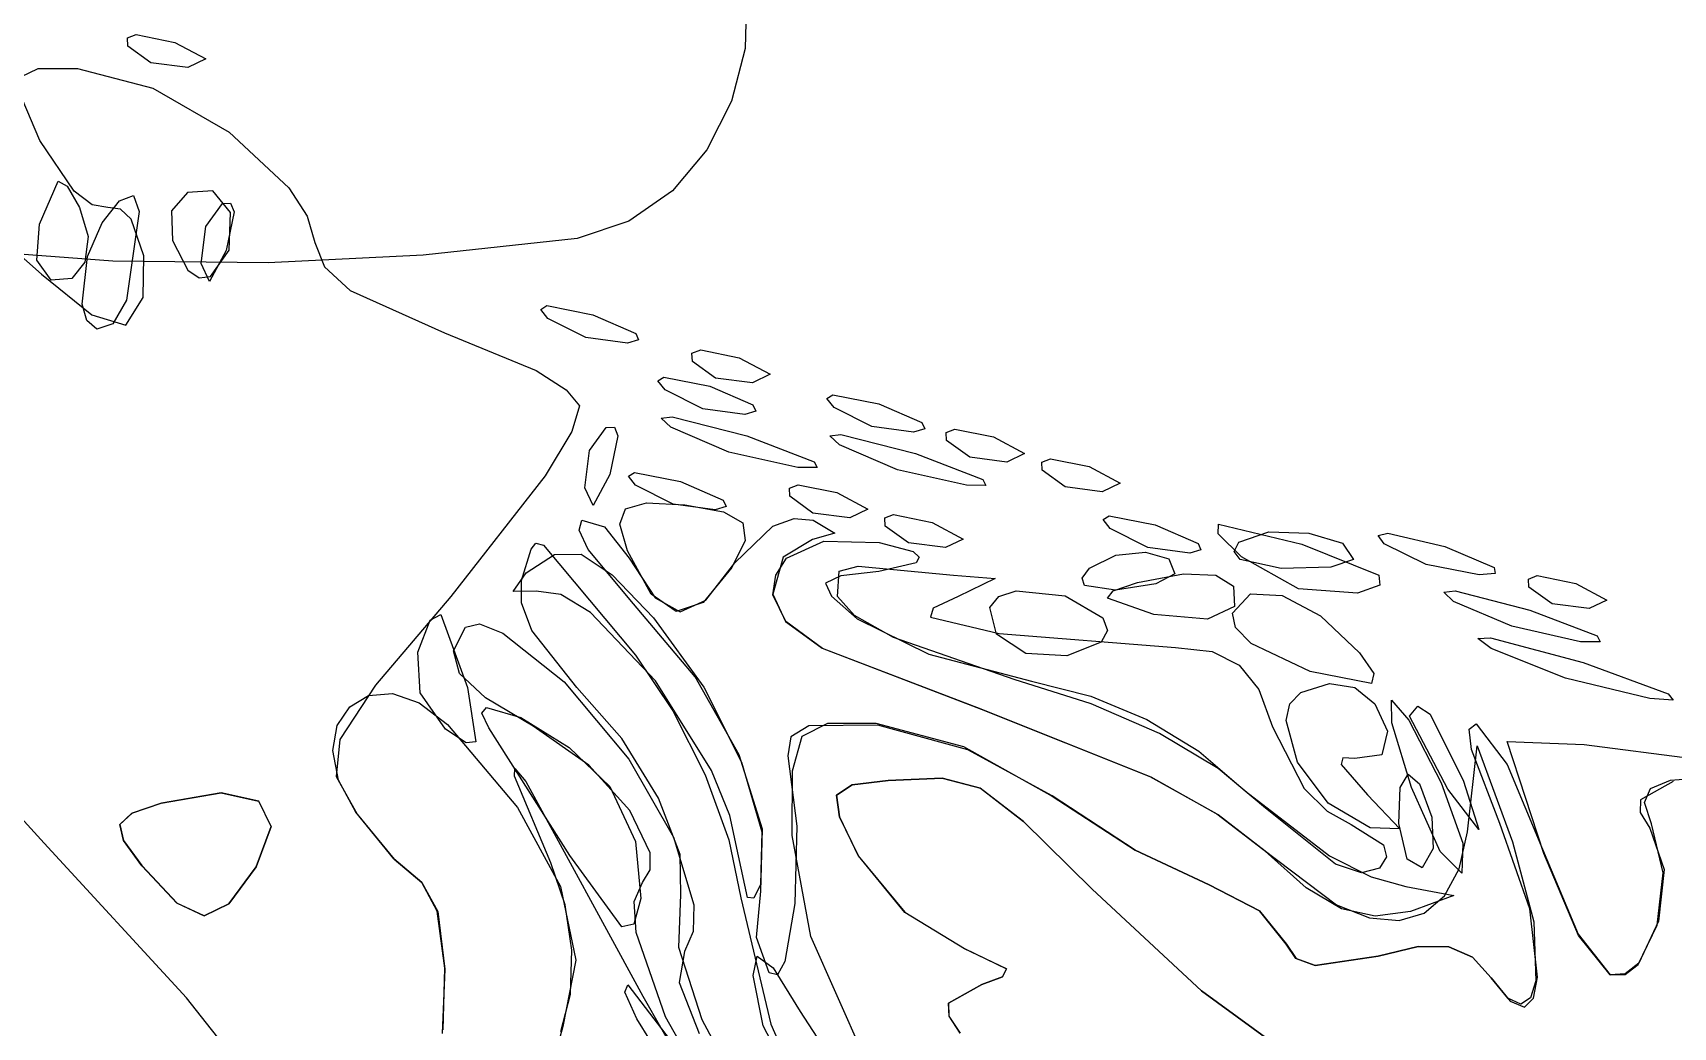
# Model space of a CAD drawing. Extents: x -886 to 651, y -59 to 942.
# Drawn here: x -217.78 to -187.43, y 151.87 to 170.28 of the extents above; entities that cross this region are included whole.
import ezdxf

# ---------------------------------------------------------------- set-up
doc = ezdxf.new("R2010")
doc.units = 0

msp = doc.modelspace()

# ---------------------------------------------------------------- linework, layer by layer
at = {"layer": 'IMAGES'}
for p, q in [((-204.568547, 170.993362), (-204.600863, 169.990769)), ((-204.600863, 169.990769), (-204.85205, 169.013551)), ((-204.85205, 169.013551), (-205.305088, 168.117477)), ((-205.305088, 168.117477), (-205.942958, 167.358312)), ((-205.942958, 167.358312), (-206.748642, 166.791824)), ((-206.748642, 166.791824), (-207.70512, 166.47378)), ((-207.705, 166.474), (-210.554541, 166.167121)), ((-207.70512, 166.47378), (-207.705, 166.474)), ((-216.295624, 166.054413), (-219.158549, 166.266996)), ((-213.422852, 166.02419), (-216.295624, 166.054413)), ((-210.554541, 166.167121), (-213.422852, 166.02419))]:
    msp.add_line(p, q, dxfattribs=at)
at = {"layer": 'Layer 1'}
for p, q in [((-216.028155, 170.186543), (-215.866794, 170.249301)), ((-216.02099, 170.03691), (-216.028155, 170.186543)), ((-215.593059, 169.727716), (-216.02099, 170.03691)), ((-215.866794, 170.249301), (-215.15249, 170.10521)), ((-215.15249, 170.10521), (-214.578477, 169.796966)), ((-214.90781, 169.63903), (-215.593059, 169.727716)), ((-214.578477, 169.796966), (-214.90781, 169.63897)), ((-218.003602, 169.467349), (-217.681169, 169.620467)), ((-217.681169, 169.620467), (-216.9543, 169.61935)), ((-216.9543, 169.61935), (-215.558755, 169.25585)), ((-214.90781, 169.63897), (-214.90781, 169.63903)), ((-215.558755, 169.25585), (-214.147274, 168.441101)), ((-217.65015, 168.28664), (-217.975347, 169.057054)), ((-217.014209, 167.347716), (-217.65015, 168.28664)), ((-214.147274, 168.441101), (-213.04107, 167.410535)), ((-217.65514, 166.74047), (-217.308475, 167.537088)), ((-217.308475, 167.537088), (-217.144334, 167.441792)), ((-217.144334, 167.441792), (-216.91399, 167.04738)), ((-216.680652, 167.098085), (-217.014209, 167.347716)), ((-216.177796, 167.170589), (-215.918702, 167.267393)), ((-215.918702, 167.267393), (-215.81256, 166.97251)), ((-214.916614, 167.323002), (-215.2113, 166.98589)), ((-214.45041, 167.35614), (-214.916614, 167.323002)), ((-214.118875, 166.957201), (-214.45041, 167.35614)), ((-213.04107, 167.410535), (-212.702828, 166.887892)), ((-216.91399, 167.04738), (-216.91392, 167.04761)), ((-216.91392, 167.04761), (-216.754252, 166.508534)), ((-216.39176, 167.04915), (-216.680652, 167.098085)), ((-216.492835, 166.766695), (-216.177796, 167.170589)), ((-216.154754, 167.020015), (-216.39176, 167.04915)), ((-215.959704, 166.831308), (-216.154754, 167.020015)), ((-215.81256, 166.97251), (-216.047733, 165.33463)), ((-215.81256, 166.97251), (-215.81256, 166.97251)), ((-215.2113, 166.98589), (-215.193629, 166.434221)), ((-215.2113, 166.98589), (-215.2113, 166.98589)), ((-214.577624, 166.695417), (-214.26843, 167.12335)), ((-214.26843, 167.12335), (-214.118797, 167.130509)), ((-214.056039, 166.969145), (-214.20013, 166.25484)), ((-214.14794, 166.25554), (-214.118875, 166.957201)), ((-214.118797, 167.130509), (-214.056039, 166.969145)), ((-217.705369, 166.072293), (-217.65514, 166.74047)), ((-216.76681, 166.14031), (-216.492835, 166.766695)), ((-215.723136, 166.15548), (-215.959704, 166.831308)), ((-214.66631, 166.01016), (-214.577624, 166.695417)), ((-212.702828, 166.887892), (-212.56136, 166.39958)), ((-218.495931, 166.590209), (-217.61877, 165.8151)), ((-216.754252, 166.508534), (-216.815035, 166.037871)), ((-215.193629, 166.434221), (-214.90883, 165.88529)), ((-212.56136, 166.39958), (-212.379148, 165.951274)), ((-217.4399, 165.70515), (-217.705369, 166.072293)), ((-216.815035, 166.037871), (-217.056756, 165.736463)), ((-216.868279, 165.260174), (-216.76681, 166.14031)), ((-215.737385, 165.38228), (-215.723136, 166.15548)), ((-214.20007, 166.25483), (-214.508314, 165.680826)), ((-214.489378, 165.768416), (-214.14794, 166.25554)), ((-214.20013, 166.25484), (-214.20007, 166.25483)), ((-217.61877, 165.8151), (-216.687547, 165.059404)), ((-217.056756, 165.736463), (-217.4399, 165.70515)), ((-214.90883, 165.88529), (-214.701834, 165.745281)), ((-214.701834, 165.745281), (-214.489378, 165.768416)), ((-214.508314, 165.680826), (-214.66631, 166.01016)), ((-212.379148, 165.951274), (-211.904525, 165.5135)), ((-211.904525, 165.5135), (-210.16361, 164.72915)), ((-216.776548, 164.954224), (-216.868279, 165.260174)), ((-216.047733, 165.33463), (-216.295857, 164.892939)), ((-216.05778, 164.87232), (-215.737385, 165.38228)), ((-208.37995, 165.162394), (-208.268391, 165.23114)), ((-208.24636, 164.99435), (-208.37995, 165.162394)), ((-208.268391, 165.23114), (-207.41845, 165.06185)), ((-216.59726, 164.79649), (-216.776548, 164.954224)), ((-216.687547, 165.059404), (-216.05778, 164.87232)), ((-216.295857, 164.892939), (-216.59726, 164.79649)), ((-207.549084, 164.642748), (-208.24636, 164.99435)), ((-207.41845, 165.06185), (-206.62286, 164.718249)), ((-210.16361, 164.72915), (-208.465786, 164.030771)), ((-206.77551, 164.53593), (-207.549084, 164.642748)), ((-206.570107, 164.598284), (-206.77551, 164.53589)), ((-206.77551, 164.53589), (-206.77551, 164.53593)), ((-206.62286, 164.718249), (-206.570107, 164.598284)), ((-205.582635, 164.349313), (-205.421274, 164.412071)), ((-205.57547, 164.19968), (-205.582635, 164.349313)), ((-205.421274, 164.412071), (-204.70697, 164.26798)), ((-204.70697, 164.26798), (-204.132957, 163.959736)), ((-208.465786, 164.030771), (-207.912529, 163.675167)), ((-206.211541, 163.840994), (-206.09996, 163.90974)), ((-206.09996, 163.90974), (-205.25006, 163.74045)), ((-205.147539, 163.890486), (-205.57547, 164.19968)), ((-204.132957, 163.959736), (-204.46229, 163.80174)), ((-207.912529, 163.675167), (-207.66566, 163.37455)), ((-206.07797, 163.67295), (-206.211541, 163.840994)), ((-205.380694, 163.321348), (-206.07797, 163.67295)), ((-205.25006, 163.74045), (-204.45447, 163.396852)), ((-204.46229, 163.8018), (-205.147539, 163.890486)), ((-204.46229, 163.80174), (-204.46229, 163.8018)), ((-207.66566, 163.37455), (-207.803391, 162.902465)), ((-204.60712, 163.21453), (-205.380694, 163.321348)), ((-204.45447, 163.396852), (-204.401717, 163.276888)), ((-203.08593, 163.512408), (-202.974371, 163.581154)), ((-202.95234, 163.34436), (-203.08593, 163.512408)), ((-202.974371, 163.581154), (-202.12443, 163.41186)), ((-202.255067, 162.992758), (-202.95234, 163.34436)), ((-202.12443, 163.41186), (-201.32884, 163.068263)), ((-206.155273, 163.149412), (-205.949122, 163.175768)), ((-205.97597, 162.9805), (-206.155273, 163.149412)), ((-205.949122, 163.175768), (-204.5656, 162.82166)), ((-204.401717, 163.276888), (-204.60712, 163.21449)), ((-204.60712, 163.21449), (-204.60712, 163.21453)), ((-201.32884, 163.068263), (-201.276087, 162.948298)), ((-207.803391, 162.902465), (-208.297347, 162.079981)), ((-207.477139, 162.546789), (-207.16795, 162.97472)), ((-207.16795, 162.97472), (-207.018313, 162.981885)), ((-206.955555, 162.820524), (-207.09965, 162.10622)), ((-207.018313, 162.981885), (-206.955555, 162.820524)), ((-204.898304, 162.519633), (-205.97597, 162.9805)), ((-204.5656, 162.82166), (-203.320451, 162.341919)), ((-203.033323, 162.820526), (-202.827173, 162.846881)), ((-202.85402, 162.65161), (-203.033323, 162.820526)), ((-202.827173, 162.846881), (-201.44365, 162.49277)), ((-201.48149, 162.88594), (-202.255067, 162.992758)), ((-201.276087, 162.948298), (-201.48149, 162.8859)), ((-201.48149, 162.8859), (-201.48149, 162.88594)), ((-200.878235, 162.883123), (-200.716872, 162.945881)), ((-200.87107, 162.73349), (-200.878235, 162.883123)), ((-200.443137, 162.424296), (-200.87107, 162.73349)), ((-200.716872, 162.945881), (-200.00256, 162.80179)), ((-200.00256, 162.80179), (-199.428556, 162.493555)), ((-207.56582, 161.86154), (-207.477139, 162.546789)), ((-203.62632, 162.23515), (-204.898304, 162.519633)), ((-201.776349, 162.190742), (-202.85402, 162.65161)), ((-201.44365, 162.49277), (-200.198501, 162.013029)), ((-199.75788, 162.33561), (-200.443137, 162.424296)), ((-199.428556, 162.493555), (-199.75789, 162.33556)), ((-199.110745, 162.332783), (-198.949384, 162.395541)), ((-198.949384, 162.395541), (-198.23508, 162.25145)), ((-207.09959, 162.10621), (-207.407825, 161.532206)), ((-207.09965, 162.10622), (-207.09959, 162.10621)), ((-206.75909, 162.075634), (-206.647531, 162.14438)), ((-206.647531, 162.14438), (-205.79759, 161.97509)), ((-203.62631, 162.23516), (-203.62632, 162.23515)), ((-203.264095, 162.232294), (-203.62631, 162.23516)), ((-203.320451, 162.341919), (-203.264095, 162.232294)), ((-200.50436, 161.90626), (-201.776349, 162.190742)), ((-199.75789, 162.33556), (-199.75788, 162.33561)), ((-199.10358, 162.18315), (-199.110745, 162.332783)), ((-198.675649, 161.873956), (-199.10358, 162.18315)), ((-198.23508, 162.25145), (-197.661067, 161.943206)), ((-208.297347, 162.079981), (-210.04202, 159.84684)), ((-207.407825, 161.532206), (-207.56582, 161.86154)), ((-206.6255, 161.90759), (-206.75909, 162.075634)), ((-205.928224, 161.555988), (-206.6255, 161.90759)), ((-205.79759, 161.97509), (-205.002, 161.631492)), ((-203.779495, 161.850773), (-203.618134, 161.913531)), ((-203.77233, 161.70114), (-203.779495, 161.850773)), ((-203.618134, 161.913531), (-202.90383, 161.76944)), ((-200.142145, 161.903404), (-200.50436, 161.90627)), ((-200.50436, 161.90627), (-200.50436, 161.90626)), ((-200.198501, 162.013029), (-200.142145, 161.903404)), ((-197.9904, 161.78527), (-198.675649, 161.873956)), ((-197.661067, 161.943206), (-197.9904, 161.78521)), ((-197.9904, 161.78521), (-197.9904, 161.78527)), ((-206.813879, 161.472334), (-206.4243, 161.58119)), ((-206.4243, 161.58119), (-205.71163, 161.54336)), ((-205.15465, 161.44917), (-205.928224, 161.555988)), ((-205.71163, 161.54336), (-204.99961, 161.416931)), ((-204.949247, 161.511528), (-205.15465, 161.44913)), ((-205.002, 161.631492), (-204.949247, 161.511528)), ((-203.344399, 161.391951), (-203.77233, 161.70114)), ((-202.90383, 161.76944), (-202.329817, 161.461196)), ((-207.670484, 161.072877), (-207.6232, 161.25949)), ((-207.6232, 161.25949), (-207.201651, 161.138587)), ((-206.918973, 161.185943), (-206.813879, 161.472334)), ((-206.77819, 160.69117), (-206.918973, 161.185943)), ((-205.15465, 161.44913), (-205.15465, 161.44917)), ((-204.99961, 161.416931), (-204.640379, 161.211816)), ((-204.640379, 161.211816), (-204.599724, 160.882264)), ((-204.084372, 161.1492), (-203.692722, 161.288287)), ((-203.692722, 161.288287), (-203.33819, 161.25987)), ((-202.65915, 161.30327), (-203.344399, 161.391951)), ((-203.33819, 161.25987), (-202.937027, 161.021099)), ((-202.329817, 161.461196), (-202.65915, 161.3032)), ((-202.65915, 161.3032), (-202.65915, 161.30327)), ((-202.013425, 161.300723), (-201.852064, 161.363481)), ((-202.00626, 161.15109), (-202.013425, 161.300723)), ((-201.852064, 161.363481), (-201.13776, 161.21939)), ((-201.13776, 161.21939), (-200.563747, 160.911146)), ((-197.97531, 161.27349), (-197.863751, 161.342237)), ((-197.84172, 161.10544), (-197.97531, 161.27349)), ((-197.863751, 161.342237), (-197.01381, 161.17294)), ((-197.01381, 161.17294), (-196.21822, 160.829339)), ((-195.848042, 161.009151), (-195.838808, 161.184902)), ((-195.838808, 161.184902), (-194.29548, 160.81555)), ((-207.50535, 160.719002), (-207.670484, 161.072877)), ((-207.201651, 161.138587), (-206.74642, 160.55492)), ((-204.599724, 160.882264), (-204.84343, 160.38252)), ((-204.78866, 160.47192), (-204.084372, 161.1492)), ((-203.35359, 160.9002), (-203.894659, 160.575247)), ((-203.832821, 160.553981), (-203.144, 160.87369)), ((-202.937027, 161.021099), (-203.35359, 160.90022)), ((-203.35359, 160.90022), (-203.35359, 160.9002)), ((-203.144, 160.87369), (-202.118493, 160.846339)), ((-201.578329, 160.841896), (-202.00626, 161.15109)), ((-200.563747, 160.911146), (-200.89308, 160.75315)), ((-197.144451, 160.753846), (-197.84172, 161.10544)), ((-195.41541, 160.57909), (-195.848042, 161.009151)), ((-195.46064, 160.85233), (-194.907879, 161.041625)), ((-194.907879, 161.041625), (-194.167117, 161.019907)), ((-194.167117, 161.019907), (-193.542805, 160.833576)), ((-192.883226, 160.979122), (-192.706725, 161.021192)), ((-192.77622, 160.82283), (-192.883226, 160.979122)), ((-192.706725, 161.021192), (-191.65089, 160.76963)), ((-208.73757, 160.14349), (-208.560707, 160.720265)), ((-208.64735, 160.28328), (-208.123606, 160.627228)), ((-208.560707, 160.720265), (-208.468532, 160.833049)), ((-208.468532, 160.833049), (-208.329092, 160.799446)), ((-208.329092, 160.799446), (-206.62715, 158.76138)), ((-208.123606, 160.627228), (-207.632038, 160.629663)), ((-207.632038, 160.629663), (-207.059998, 160.250703)), ((-206.66375, 159.71251), (-207.50535, 160.719002)), ((-206.337957, 159.889809), (-206.77819, 160.69117)), ((-203.894659, 160.575247), (-204.08415, 159.88788)), ((-202.118493, 160.846339), (-201.489516, 160.678759)), ((-200.89308, 160.75321), (-201.578329, 160.841896)), ((-201.489516, 160.678759), (-201.378504, 160.572613)), ((-201.378504, 160.572613), (-201.432356, 160.467685)), ((-200.89308, 160.75315), (-200.89308, 160.75321)), ((-198.22646, 160.37041), (-197.740073, 160.611157)), ((-197.740073, 160.611157), (-197.187917, 160.664988)), ((-197.187917, 160.664988), (-196.76106, 160.544844)), ((-196.37087, 160.64703), (-197.144451, 160.753846)), ((-196.165467, 160.709374), (-196.37087, 160.64698)), ((-196.37087, 160.64698), (-196.37087, 160.64703)), ((-196.21822, 160.829339), (-196.165467, 160.709374)), ((-195.55273, 160.680434), (-195.46064, 160.85233)), ((-195.436837, 160.530794), (-195.55273, 160.680434)), ((-194.360869, 159.98767), (-195.41541, 160.57909)), ((-194.29548, 160.81555), (-192.870975, 160.241729)), ((-193.542805, 160.833576), (-193.33939, 160.52903)), ((-191.998675, 160.440816), (-192.77622, 160.82283)), ((-191.65089, 160.76963), (-190.739709, 160.381335)), ((-208.892845, 159.937036), (-208.64735, 160.28328)), ((-206.74642, 160.55492), (-206.261489, 159.819802)), ((-204.84343, 160.38252), (-205.376391, 159.736411)), ((-205.324492, 159.780076), (-204.78866, 160.47192)), ((-204.84343, 160.38252), (-204.84343, 160.38252)), ((-204.028628, 160.243309), (-203.832821, 160.553981)), ((-202.89236, 159.84687), (-202.857409, 160.315721)), ((-202.857409, 160.315721), (-202.50709, 160.40607)), ((-202.12229, 160.30985), (-202.830698, 160.226537)), ((-202.50709, 160.40607), (-200.74546, 160.24066)), ((-201.432356, 160.467685), (-202.1223, 160.30985)), ((-202.1223, 160.30985), (-202.12229, 160.30985)), ((-198.364457, 160.188425), (-198.22646, 160.37041)), ((-197.33711, 160.10417), (-196.487061, 160.267305)), ((-196.65057, 160.26367), (-197.001746, 160.081038)), ((-196.76106, 160.544844), (-196.65057, 160.26367)), ((-196.65057, 160.26367), (-196.65057, 160.26367)), ((-196.487061, 160.267305), (-195.88681, 160.24391)), ((-194.68315, 160.36255), (-195.436837, 160.530794)), ((-193.763129, 160.387091), (-194.68315, 160.36255)), ((-193.33939, 160.52903), (-193.763129, 160.387091)), ((-193.33939, 160.52903), (-193.33939, 160.52903)), ((-191.018, 160.2509), (-191.998675, 160.440816)), ((-190.719782, 160.275373), (-191.01799, 160.25089)), ((-190.739709, 160.381335), (-190.719782, 160.275373)), ((-208.737168, 159.729667), (-208.73757, 160.14349)), ((-207.059998, 160.250703), (-206.29484, 159.45047)), ((-204.08425, 159.87575), (-204.028628, 160.243309)), ((-202.830698, 160.226537), (-203.113838, 160.09669)), ((-203.113838, 160.09669), (-203.002248, 159.853983)), ((-200.74546, 160.24066), (-199.97325, 160.177423)), ((-199.97325, 160.177423), (-200.65496, 159.84396)), ((-198.321779, 160.053415), (-198.364457, 160.188425)), ((-197.74491, 159.96664), (-198.321779, 160.053415)), ((-197.786492, 159.953093), (-197.33711, 160.10417)), ((-197.001746, 160.081038), (-197.74491, 159.96664)), ((-195.88681, 160.24391), (-195.563879, 160.04074)), ((-195.563879, 160.04074), (-195.54579, 159.66455)), ((-193.26582, 159.90913), (-194.360869, 159.98767)), ((-192.851877, 160.054871), (-193.26582, 159.90913)), ((-192.870975, 160.241729), (-192.851877, 160.054871)), ((-191.01799, 160.25089), (-191.018, 160.2509)), ((-190.103045, 160.170113), (-189.941684, 160.232871)), ((-190.09588, 160.02048), (-190.103045, 160.170113)), ((-189.667947, 159.711286), (-190.09588, 160.02048)), ((-189.941684, 160.232871), (-189.22738, 160.08878)), ((-189.22738, 160.08878), (-188.653367, 159.780545)), ((-210.04202, 159.84684), (-211.438968, 158.203462)), ((-208.46397, 159.9442), (-208.892845, 159.937036)), ((-208.54421, 159.218514), (-208.737168, 159.729667)), ((-208.008826, 159.886212), (-208.46397, 159.9442)), ((-207.458845, 159.550396), (-208.008826, 159.886212)), ((-205.525794, 158.357893), (-206.66375, 159.71251)), ((-205.872629, 159.571865), (-206.337957, 159.889809)), ((-206.261489, 159.819802), (-205.801474, 159.562112)), ((-205.376391, 159.736411), (-205.872629, 159.571865)), ((-205.801474, 159.562112), (-205.324492, 159.780076)), ((-203.848001, 159.381401), (-204.08425, 159.87575)), ((-204.08415, 159.88788), (-203.850557, 159.386647)), ((-203.002248, 159.853983), (-202.52647, 159.43209)), ((-202.575616, 159.497106), (-202.89236, 159.84687)), ((-200.65496, 159.84396), (-201.121352, 159.628349)), ((-200.06864, 159.64569), (-199.901851, 159.844341)), ((-199.901851, 159.844341), (-199.583284, 159.950299)), ((-199.583284, 159.950299), (-198.67387, 159.85647)), ((-198.67387, 159.85647), (-197.97899, 159.45029)), ((-197.893034, 159.817353), (-197.786492, 159.953093)), ((-197.03739, 159.51252), (-197.893034, 159.817353)), ((-195.54579, 159.66455), (-196.043494, 159.428849)), ((-195.58348, 159.53948), (-195.247227, 159.893771)), ((-195.54579, 159.66455), (-195.54579, 159.66455)), ((-195.247227, 159.893771), (-194.664579, 159.865209)), ((-194.664579, 159.865209), (-193.953041, 159.490415)), ((-193.26582, 159.90913), (-193.26582, 159.90913)), ((-191.668343, 159.92457), (-191.462192, 159.950922)), ((-191.48904, 159.75566), (-191.668343, 159.92457)), ((-190.411377, 159.294784), (-191.48904, 159.75566)), ((-191.462192, 159.950922), (-190.07867, 159.59681)), ((-188.98269, 159.6226), (-189.667947, 159.711286)), ((-188.653367, 159.780545), (-188.9827, 159.62255)), ((-210.65512, 158.81914), (-210.427872, 159.407523)), ((-210.427872, 159.407523), (-210.227401, 159.515012)), ((-210.227401, 159.515012), (-209.73309, 158.16385)), ((-206.256854, 158.284166), (-207.458845, 159.550396)), ((-206.29484, 159.45047), (-205.363939, 158.166598)), ((-206.29484, 159.45047), (-206.29484, 159.45047)), ((-203.850557, 159.386647), (-203.17344, 158.888632)), ((-203.165816, 158.885183), (-203.848001, 159.381401)), ((-201.853417, 159.090628), (-202.575616, 159.497106)), ((-202.52647, 159.43209), (-201.198485, 158.779683)), ((-201.121352, 159.628349), (-201.170877, 159.461279)), ((-201.170877, 159.461279), (-199.89857, 159.16424)), ((-199.949104, 159.152557), (-200.06864, 159.64569)), ((-197.97899, 159.45029), (-197.892653, 159.218137)), ((-196.043494, 159.428849), (-197.03739, 159.51252)), ((-195.526785, 159.271993), (-195.58348, 159.53948)), ((-193.953041, 159.490415), (-193.23012, 158.80601)), ((-190.07867, 159.59681), (-188.833521, 159.117072)), ((-188.9827, 159.62255), (-188.98269, 159.6226)), ((-209.99298, 158.843556), (-209.77051, 159.28105)), ((-209.77051, 159.28105), (-209.512631, 159.340484)), ((-209.512631, 159.340484), (-209.083194, 159.169575)), ((-209.083194, 159.169575), (-207.94875, 158.26949)), ((-207.71485, 158.16402), (-208.54421, 159.218514)), ((-199.6219, 158.30932), (-201.853417, 159.090628)), ((-199.40422, 158.79312), (-199.949104, 159.152557)), ((-199.89857, 159.16424), (-196.63652, 158.90227)), ((-197.892653, 159.218137), (-198.00945, 159.00391)), ((-195.236866, 158.978575), (-195.526785, 159.271993)), ((-191.042985, 159.067978), (-190.804697, 159.080397)), ((-190.79478, 158.88315), (-191.042985, 159.067978)), ((-190.804697, 159.080397), (-189.09212, 158.62225)), ((-189.13939, 159.0103), (-190.411377, 159.294784)), ((-188.833521, 159.117072), (-188.777165, 159.007448)), ((-210.609514, 158.061805), (-210.65512, 158.81914)), ((-209.880894, 158.423544), (-209.99298, 158.843556)), ((-206.62715, 158.76138), (-205.937584, 157.7333)), ((-206.62715, 158.76138), (-206.62715, 158.76138)), ((-203.17344, 158.888632), (-200.23281, 157.761)), ((-200.23367, 157.76083), (-203.165816, 158.885183)), ((-201.198485, 158.779683), (-199.30221, 158.2793)), ((-198.644795, 158.746047), (-199.40422, 158.79312)), ((-198.00945, 159.00391), (-198.644795, 158.746047)), ((-198.00945, 159.00391), (-198.00945, 159.00391)), ((-196.63652, 158.90227), (-195.957332, 158.828076)), ((-195.957332, 158.828076), (-195.455572, 158.578373)), ((-194.14611, 158.45589), (-195.236866, 158.978575)), ((-193.23012, 158.80601), (-192.963953, 158.419124)), ((-193.23012, 158.80601), (-193.23012, 158.80601)), ((-189.421311, 158.337611), (-190.79478, 158.88315)), ((-189.13938, 159.01031), (-189.13939, 159.0103)), ((-188.777165, 159.007448), (-189.13938, 159.01031)), ((-195.455572, 158.578373), (-195.095357, 158.123728)), ((-193.008559, 158.239199), (-194.14611, 158.45589)), ((-189.09212, 158.62225), (-187.51651, 158.045589)), ((-211.438968, 158.203462), (-212.101032, 157.199631)), ((-209.401576, 157.972907), (-209.880894, 158.423544)), ((-209.73309, 158.16385), (-209.582481, 157.154477)), ((-209.73309, 158.16385), (-209.73309, 158.16385)), ((-207.94875, 158.26949), (-206.752604, 156.838504)), ((-207.94875, 158.26949), (-207.94875, 158.26949)), ((-206.877227, 157.219965), (-207.71485, 158.16402)), ((-205.22295, 156.623289), (-206.256854, 158.284166)), ((-204.70757, 156.913622), (-205.525794, 158.357893)), ((-205.363939, 158.166598), (-204.668175, 156.778003)), ((-198.195919, 157.86294), (-199.6219, 158.30932)), ((-199.30221, 158.2793), (-198.199342, 158.00449)), ((-194.31358, 158.07277), (-193.783592, 158.236305)), ((-193.783592, 158.236305), (-193.316886, 158.160376)), ((-193.316886, 158.160376), (-192.94874, 157.860852)), ((-192.963953, 158.419124), (-193.008559, 158.239199)), ((-187.85558, 157.95831), (-189.421311, 158.337611)), ((-217.56768, 155.282879), (-220.047245, 157.999955)), ((-211.915614, 157.806957), (-211.56456, 158.014434)), ((-211.56456, 158.014434), (-211.125048, 158.048697)), ((-211.125048, 158.048697), (-210.628746, 157.879392)), ((-210.628746, 157.879392), (-210.10732, 157.47617)), ((-210.14117, 157.39186), (-210.609514, 158.061805)), ((-208.52235, 157.44354), (-209.401576, 157.972907)), ((-198.199342, 158.00449), (-197.163655, 157.570028)), ((-196.929717, 157.309094), (-198.195919, 157.86294)), ((-195.095357, 158.123728), (-194.8408, 157.43471)), ((-194.590271, 157.553767), (-194.522194, 157.86256)), ((-194.522194, 157.86256), (-194.31358, 158.07277)), ((-192.94874, 157.860852), (-192.71443, 157.3536)), ((-192.632194, 157.50857), (-192.635806, 157.927029)), ((-192.635806, 157.927029), (-192.318248, 157.558038)), ((-187.85559, 157.95828), (-187.85558, 157.95831)), ((-187.426414, 157.929912), (-187.85559, 157.95828)), ((-187.51651, 158.045589), (-187.426414, 157.929912)), ((-212.146544, 157.456618), (-211.915614, 157.806957)), ((-209.469959, 157.686454), (-209.381256, 157.792124)), ((-209.34, 157.41559), (-209.469959, 157.686454)), ((-209.381256, 157.792124), (-208.751016, 157.606139)), ((-208.751016, 157.606139), (-207.855578, 157.054151)), ((-205.937584, 157.7333), (-205.340256, 156.543944)), ((-197.085565, 156.505329), (-200.23367, 157.76083)), ((-200.23281, 157.761), (-197.107801, 156.515954)), ((-197.163655, 157.570028), (-196.206688, 156.981826)), ((-194.375177, 156.778355), (-194.590271, 157.553767)), ((-192.318248, 157.558038), (-191.72117, 156.39503)), ((-192.30736, 157.62869), (-192.152559, 157.817356)), ((-191.59865, 156.2782), (-192.30736, 157.62869)), ((-192.152559, 157.817356), (-191.924408, 157.668829)), ((-191.924408, 157.668829), (-191.30729, 156.43111)), ((-212.225682, 156.993767), (-212.146544, 157.456618)), ((-209.763421, 157.135755), (-210.14117, 157.39186)), ((-210.10732, 157.47617), (-210.10729, 157.47617)), ((-210.10729, 157.47617), (-208.812655, 155.940693)), ((-207.84306, 155.05188), (-209.34, 157.41559)), ((-207.493741, 156.724245), (-208.52235, 157.44354)), ((-203.753167, 157.248413), (-203.80562, 156.89812)), ((-203.417932, 157.453314), (-203.753167, 157.248413)), ((-203.723198, 156.622409), (-203.544882, 157.260661)), ((-203.544882, 157.260661), (-203.070666, 157.49918)), ((-202.145422, 157.464416), (-203.417932, 157.453314)), ((-203.070666, 157.49918), (-202.18001, 157.49995)), ((-202.18001, 157.49995), (-200.557515, 157.067133)), ((-200.480697, 157.00638), (-202.145422, 157.464416)), ((-195.847367, 156.660108), (-196.929717, 157.309094)), ((-194.8408, 157.43471), (-194.84075, 157.43478)), ((-194.84075, 157.43478), (-194.253726, 156.295164)), ((-192.71439, 157.3536), (-192.817117, 156.916405)), ((-192.71443, 157.3536), (-192.71439, 157.3536)), ((-192.26576, 156.30923), (-192.632194, 157.50857)), ((-191.198729, 157.392156), (-191.07231, 157.48753)), ((-191.158405, 157.012639), (-191.198729, 157.392156)), ((-191.07231, 157.48753), (-190.497329, 156.739475)), ((-212.121363, 156.448757), (-212.225682, 156.993767)), ((-212.101032, 157.199631), (-212.167173, 156.512707)), ((-209.582481, 157.154477), (-209.763421, 157.135755)), ((-207.855578, 157.054151), (-207.10124, 156.33268)), ((-206.2, 156.113395), (-206.877227, 157.219965)), ((-200.557515, 157.067133), (-198.91612, 156.1537)), ((-198.91636, 156.15416), (-200.480697, 157.00638)), ((-196.206688, 156.981826), (-195.33998, 156.2458)), ((-191.23453, 155.49318), (-191.05383, 157.08202)), ((-190.63493, 155.64323), (-191.158405, 157.012639)), ((-191.05383, 157.08202), (-190.39787, 155.30255)), ((-189.81916, 155.08726), (-190.49917, 157.16251)), ((-190.49917, 157.16251), (-189.07285, 157.10501)), ((-189.07285, 157.10501), (-187.06958, 156.84503)), ((-208.869005, 156.523374), (-208.858342, 156.66554)), ((-208.858342, 156.66554), (-208.654541, 156.423155)), ((-206.731291, 155.885647), (-207.493741, 156.724245)), ((-206.752604, 156.838504), (-205.921745, 155.394165)), ((-204.88308, 155.794162), (-205.22295, 156.623289)), ((-204.279166, 155.538228), (-204.70757, 156.913622)), ((-204.668175, 156.778003), (-204.290546, 155.49153)), ((-203.80562, 156.89812), (-203.643779, 155.597829)), ((-203.72615, 155.42244), (-203.723198, 156.622409)), ((-194.97294, 155.92831), (-195.847367, 156.660108)), ((-193.80902, 156.022367), (-194.375177, 156.778355)), ((-193.540805, 156.858922), (-193.570839, 156.734674)), ((-193.570839, 156.734674), (-193.08112, 156.17692)), ((-193.31718, 156.85061), (-193.540805, 156.858922)), ((-192.817117, 156.916405), (-193.31718, 156.85061)), ((-190.497329, 156.739475), (-189.84542, 155.16867)), ((-212.167173, 156.512707), (-211.77635, 155.82005)), ((-211.80192, 155.85194), (-212.121363, 156.448757)), ((-208.19467, 154.91718), (-208.869005, 156.523374)), ((-208.654541, 156.423155), (-206.48915, 152.44915)), ((-207.10124, 156.33268), (-206.626641, 155.309285)), ((-207.10124, 156.33268), (-207.10124, 156.33268)), ((-205.340256, 156.543944), (-204.899118, 155.340659)), ((-202.620767, 156.359646), (-202.906655, 156.171385)), ((-202.906155, 156.171024), (-202.620267, 156.359283)), ((-201.95381, 156.44061), (-202.620767, 156.359646)), ((-202.620267, 156.359283), (-201.95331, 156.44026)), ((-200.955183, 156.485365), (-201.95383, 156.44061)), ((-201.95383, 156.44061), (-201.95381, 156.44061)), ((-201.95331, 156.44026), (-200.954663, 156.485015)), ((-200.246785, 156.300107), (-200.955183, 156.485365)), ((-200.954663, 156.485015), (-200.246265, 156.299757)), ((-197.107801, 156.515954), (-195.872123, 155.825914)), ((-195.848825, 155.806512), (-197.085565, 156.505329)), ((-192.478207, 156.312085), (-192.332846, 156.560585)), ((-192.332846, 156.560585), (-192.119552, 156.381548)), ((-192.119552, 156.381548), (-191.89259, 155.76446)), ((-191.72117, 156.39507), (-191.318871, 155.280059)), ((-191.72117, 156.39503), (-191.72117, 156.39507)), ((-191.30729, 156.43111), (-191.023205, 155.5357)), ((-191.30729, 156.43111), (-191.30729, 156.43111)), ((-187.42635, 156.42193), (-188.02874, 156.0818)), ((-187.845436, 156.295764), (-187.477105, 156.445206)), ((-187.477105, 156.445206), (-186.83464, 156.49448)), ((-215.94466, 155.834252), (-215.40184, 156.0226)), ((-215.40047, 156.02355), (-215.94329, 155.835203)), ((-215.40184, 156.0226), (-214.294367, 156.211513)), ((-214.29298, 156.212478), (-215.40047, 156.02356)), ((-215.40047, 156.02356), (-215.40047, 156.02355)), ((-214.294367, 156.211513), (-213.601103, 156.056076)), ((-213.599717, 156.057048), (-214.29298, 156.212478)), ((-213.601103, 156.056076), (-213.369474, 155.588259)), ((-213.368098, 155.589231), (-213.599717, 156.057048)), ((-205.798187, 155.073147), (-206.2, 156.113395)), ((-202.906655, 156.171385), (-202.853768, 155.768549)), ((-202.853268, 155.768195), (-202.906155, 156.171024)), ((-199.447389, 155.681609), (-200.246785, 156.300107)), ((-200.246265, 156.299757), (-199.446869, 155.681259)), ((-197.381231, 155.153137), (-198.91636, 156.15416)), ((-198.91612, 156.1537), (-197.380982, 155.15267)), ((-195.33998, 156.2458), (-193.783631, 155.048947)), ((-194.253726, 156.295164), (-193.830566, 155.872269)), ((-193.03252, 155.56164), (-193.80902, 156.022367)), ((-193.08112, 156.17692), (-192.482789, 155.543409)), ((-192.50137, 155.64656), (-192.478207, 156.312085)), ((-191.738009, 155.124781), (-192.26576, 156.30923)), ((-191.023205, 155.5357), (-191.59865, 156.2782)), ((-188.02874, 156.0818), (-188.037608, 155.847128)), ((-187.956655, 156.031457), (-187.845436, 156.295764)), ((-187.82778, 155.63759), (-187.956655, 156.031457)), ((-216.170741, 155.626637), (-215.94466, 155.834252)), ((-215.94329, 155.835203), (-216.169371, 155.627588)), ((-211.101433, 154.991711), (-211.80192, 155.85194)), ((-211.77635, 155.82005), (-211.093041, 154.98306)), ((-208.812655, 155.940693), (-208.017413, 154.476417)), ((-206.357756, 155.102944), (-206.731291, 155.885647)), ((-204.72209, 155.04554), (-204.88308, 155.794162)), ((-202.853768, 155.768549), (-202.5044, 155.04386)), ((-202.5039, 155.04351), (-202.853268, 155.768195)), ((-195.872123, 155.825914), (-195.01756, 155.1719)), ((-194.97615, 155.12997), (-195.848825, 155.806512)), ((-193.677619, 154.894498), (-194.97294, 155.92831)), ((-193.830566, 155.872269), (-193.38468, 155.62642)), ((-191.89259, 155.76446), (-191.864874, 155.179244)), ((-191.89259, 155.76446), (-191.89259, 155.76446)), ((-188.037608, 155.847128), (-187.8565, 155.55954)), ((-216.102652, 155.327339), (-216.170741, 155.626637)), ((-216.169371, 155.627588), (-216.101282, 155.328289)), ((-213.369474, 155.588259), (-213.64691, 154.84003)), ((-213.64554, 154.84099), (-213.368098, 155.589231)), ((-204.290546, 155.49153), (-204.31405, 154.51403)), ((-204.31067, 154.39024), (-204.279166, 155.538228)), ((-203.380756, 153.554856), (-203.72615, 155.42244)), ((-203.643779, 155.597829), (-203.677319, 154.162339)), ((-198.17575, 154.42664), (-199.447389, 155.681609)), ((-199.446869, 155.681259), (-198.17523, 154.42629)), ((-193.38468, 155.62642), (-192.789165, 155.251903)), ((-192.482789, 155.543409), (-193.03252, 155.56164)), ((-192.347119, 154.985376), (-192.50137, 155.64656)), ((-191.386324, 154.808608), (-191.23453, 155.49318)), ((-190.079351, 154.062785), (-190.63493, 155.64323)), ((-187.8565, 155.55954), (-187.594257, 154.791644)), ((-187.611175, 154.73114), (-187.82778, 155.63759)), ((-214.936513, 152.415949), (-217.56768, 155.282879)), ((-215.76296, 154.86394), (-216.102652, 155.327339)), ((-216.101282, 155.328289), (-215.76159, 154.86489)), ((-206.626641, 155.309285), (-206.52807, 154.25688)), ((-206.355192, 154.787301), (-206.357756, 155.102944)), ((-205.921745, 155.394165), (-205.546616, 154.138923)), ((-204.899118, 155.340659), (-204.67812, 154.27079)), ((-196.01423, 154.50973), (-197.381231, 155.153137)), ((-197.380982, 155.15267), (-196.01398, 154.50927)), ((-195.01756, 155.1719), (-193.65465, 154.136195)), ((-194.217356, 154.456701), (-194.97615, 155.12997)), ((-192.789165, 155.251903), (-192.732591, 155.029779)), ((-191.864874, 155.179244), (-192.06815, 154.8231)), ((-191.33502, 154.72421), (-191.738009, 155.124781)), ((-191.318871, 155.280059), (-191.33502, 154.72421)), ((-190.39787, 155.30255), (-190.0049, 153.822992)), ((-189.84542, 155.16867), (-189.185252, 153.595288)), ((-215.111525, 154.169712), (-215.76296, 154.86394)), ((-215.76159, 154.86489), (-215.110155, 154.170656)), ((-213.64691, 154.84004), (-214.154368, 154.1589)), ((-214.152998, 154.159844), (-213.64554, 154.84099)), ((-213.64691, 154.84003), (-213.64691, 154.84004)), ((-210.57892, 154.5499), (-211.101433, 154.991711)), ((-211.093041, 154.98306), (-210.57768, 154.55089)), ((-207.930306, 154.138822), (-208.19467, 154.91718)), ((-206.878309, 153.729019), (-207.84306, 155.05188)), ((-205.78681, 154.32806), (-205.798187, 155.073147)), ((-204.557074, 154.277356), (-204.72209, 155.04554)), ((-202.5044, 155.04386), (-201.644226, 154.000642)), ((-201.643756, 154.000199), (-202.5039, 155.04351)), ((-193.783631, 155.048947), (-193.012058, 154.655587)), ((-193.195793, 154.730292), (-193.677619, 154.894498)), ((-192.85977, 154.81971), (-193.195793, 154.730292)), ((-192.732591, 155.029779), (-192.85977, 154.81971)), ((-192.06815, 154.8231), (-192.347119, 154.985376)), ((-191.656513, 154.30589), (-191.386324, 154.808608)), ((-189.177851, 153.571427), (-189.81916, 155.08726)), ((-210.29448, 154.019913), (-210.57892, 154.5499)), ((-210.57768, 154.55089), (-210.284358, 154.016158)), ((-206.651375, 154.197942), (-206.49589, 154.55133)), ((-206.49589, 154.55133), (-206.355192, 154.787301)), ((-204.31405, 154.51403), (-204.440692, 154.264071)), ((-195.07983, 154.026864), (-196.01423, 154.50973)), ((-196.01398, 154.50927), (-195.07958, 154.026395)), ((-193.012058, 154.655587), (-192.37462, 154.47635)), ((-187.720657, 153.762788), (-187.611175, 154.73114)), ((-187.594257, 154.791644), (-187.696043, 153.83531)), ((-208.017413, 154.476417), (-207.733712, 153.115158)), ((-206.52807, 154.25688), (-206.658245, 153.780876)), ((-206.61507, 153.627908), (-206.651375, 154.197942)), ((-205.825289, 153.351725), (-205.78681, 154.32806)), ((-204.67812, 154.27079), (-204.120176, 151.931008)), ((-204.440692, 154.264071), (-204.557074, 154.277356)), ((-204.385266, 153.532954), (-204.31067, 154.39024)), ((-196.152513, 152.54655), (-198.17575, 154.42664)), ((-198.17525, 154.42629), (-196.152013, 152.5462)), ((-198.17523, 154.42629), (-198.17525, 154.42629)), ((-193.562583, 154.065405), (-194.217356, 154.456701)), ((-192.37462, 154.47635), (-191.487315, 154.314299)), ((-191.487315, 154.314299), (-192.28982, 154.01439)), ((-192.031767, 153.986158), (-191.656513, 154.30589)), ((-214.60895, 153.935077), (-215.111525, 154.169712)), ((-215.110155, 154.170656), (-214.60758, 153.93602)), ((-214.154368, 154.1589), (-214.60895, 153.935077)), ((-214.60758, 153.93602), (-214.152998, 154.159844)), ((-210.155801, 152.969511), (-210.29448, 154.019913)), ((-210.284358, 154.016158), (-210.156115, 152.950467)), ((-207.807246, 153.297415), (-207.930306, 154.138822)), ((-205.546616, 154.138923), (-205.558214, 153.64548)), ((-203.677319, 154.162339), (-203.862777, 153.089569)), ((-201.644226, 154.000642), (-200.53947, 153.32815)), ((-200.53897, 153.3278), (-201.643756, 154.000199)), ((-194.58478, 153.41181), (-195.07983, 154.026864)), ((-195.07958, 154.026395), (-194.58453, 153.41134)), ((-193.65465, 154.136195), (-193.044163, 153.900179)), ((-192.943011, 153.927497), (-193.562583, 154.065405)), ((-193.044163, 153.900179), (-192.49876, 153.850544)), ((-192.28982, 154.01439), (-192.943011, 153.927497)), ((-192.49876, 153.850544), (-192.031767, 153.986158)), ((-189.935017, 152.800569), (-190.079351, 154.062785)), ((-206.658245, 153.780876), (-206.878309, 153.729019)), ((-206.073291, 152.066801), (-206.61507, 153.627908)), ((-205.558214, 153.64548), (-205.71766, 153.27523)), ((-190.0049, 153.822992), (-189.967726, 152.733634)), ((-189.185252, 153.595288), (-188.59044, 152.84107)), ((-188.074366, 153.032706), (-187.720657, 153.762788)), ((-187.696043, 153.83531), (-188.061652, 153.061489)), ((-207.831001, 152.484756), (-207.807246, 153.297415)), ((-205.395474, 152.008226), (-205.825289, 153.351725)), ((-204.15669, 152.87744), (-204.385266, 153.532954)), ((-202.406151, 151.356825), (-203.380756, 153.554856)), ((-200.53947, 153.32815), (-199.761162, 152.953592)), ((-199.760659, 152.95325), (-200.53897, 153.3278)), ((-194.405891, 153.143578), (-194.58478, 153.41181)), ((-194.58453, 153.41134), (-194.405641, 153.143109)), ((-192.147245, 153.365972), (-192.88576, 153.18664)), ((-192.88551, 153.18617), (-192.146995, 153.365502)), ((-191.579779, 153.364109), (-192.147245, 153.365972)), ((-192.146995, 153.365502), (-191.579529, 153.363639)), ((-191.14236, 153.173184), (-191.579779, 153.364109)), ((-191.579529, 153.363639), (-191.14211, 153.172714)), ((-188.59088, 152.84113), (-189.177851, 153.571427)), ((-207.733712, 153.115158), (-207.9737, 151.88873)), ((-205.71766, 153.27523), (-205.819199, 152.700275)), ((-204.447351, 152.83118), (-204.378778, 153.191231)), ((-204.378778, 153.191231), (-204.081668, 152.971722)), ((-203.862777, 153.089569), (-203.998893, 152.844804)), ((-194.052865, 153.015282), (-194.405891, 153.143578)), ((-194.405641, 153.143109), (-194.052615, 153.014816)), ((-192.88576, 153.18664), (-194.052865, 153.015282)), ((-194.052615, 153.014816), (-192.88551, 153.18617)), ((-190.79399, 152.78533), (-191.14236, 153.173184)), ((-191.14211, 153.172714), (-190.79374, 152.78486)), ((-188.317224, 152.850821), (-188.074366, 153.032706)), ((-188.061652, 153.061489), (-188.312077, 152.858942)), ((-210.156115, 152.950467), (-210.206784, 151.756666)), ((-210.184345, 151.826164), (-210.155801, 152.969511)), ((-205.819199, 152.700275), (-205.446621, 151.756259)), ((-204.26529, 151.90006), (-204.447351, 152.83118)), ((-203.998893, 152.844804), (-204.15669, 152.87744)), ((-204.081668, 152.971722), (-203.57812, 152.16416)), ((-199.83774, 152.804162), (-200.21641, 152.66266)), ((-200.21591, 152.66231), (-199.837239, 152.803814)), ((-199.761162, 152.953592), (-199.83774, 152.804162)), ((-199.837239, 152.803814), (-199.760659, 152.95325)), ((-190.487878, 152.410806), (-190.79399, 152.78533)), ((-190.79374, 152.78486), (-190.442382, 152.353787)), ((-189.967726, 152.733634), (-190.069534, 152.418077)), ((-190.010322, 152.410205), (-189.935017, 152.800569)), ((-188.312077, 152.858942), (-188.59088, 152.84113)), ((-188.59044, 152.84107), (-188.317224, 152.850821)), ((-213.351574, 150.415888), (-214.936513, 152.415949)), ((-208.00708, 151.79264), (-207.831001, 152.484756)), ((-206.825889, 152.521405), (-206.76686, 152.65735)), ((-206.60289, 152.030724), (-206.825889, 152.521405)), ((-206.76686, 152.65735), (-205.32525, 150.77461)), ((-206.48915, 152.44915), (-206.48914, 152.44915)), ((-206.48914, 152.44915), (-204.533858, 149.010041)), ((-200.21641, 152.66266), (-200.835324, 152.32044)), ((-200.834824, 152.32009), (-200.21591, 152.66231)), ((-194.537256, 151.371547), (-196.152513, 152.54655)), ((-196.152013, 152.5462), (-194.536756, 151.371197)), ((-190.244655, 152.299429), (-190.487878, 152.410806)), ((-190.069534, 152.418077), (-190.244655, 152.299429)), ((-190.180343, 152.24509), (-190.010322, 152.410205)), ((-205.082962, 150.325809), (-206.073291, 152.066801)), ((-203.57812, 152.16416), (-199.83944, 146.40779)), ((-203.57812, 152.16416), (-203.57812, 152.16416)), ((-200.835324, 152.32044), (-200.826859, 152.079016)), ((-200.826359, 152.078666), (-200.834824, 152.32009)), ((-200.826859, 152.079016), (-200.61726, 151.76654)), ((-200.61676, 151.76619), (-200.826359, 152.078666)), ((-190.442382, 152.353787), (-190.180343, 152.24509)), ((-207.9737, 151.88873), (-208.335373, 150.548625)), ((-205.536209, 150.31972), (-206.60289, 152.030724)), ((-204.596275, 150.52505), (-205.395474, 152.008226)), ((-203.193337, 149.84841), (-204.26529, 151.90006)), ((-204.120176, 151.931008), (-203.0838, 149.55338))]:
    msp.add_line(p, q, dxfattribs=at)

doc.saveas('drawing.dxf')
